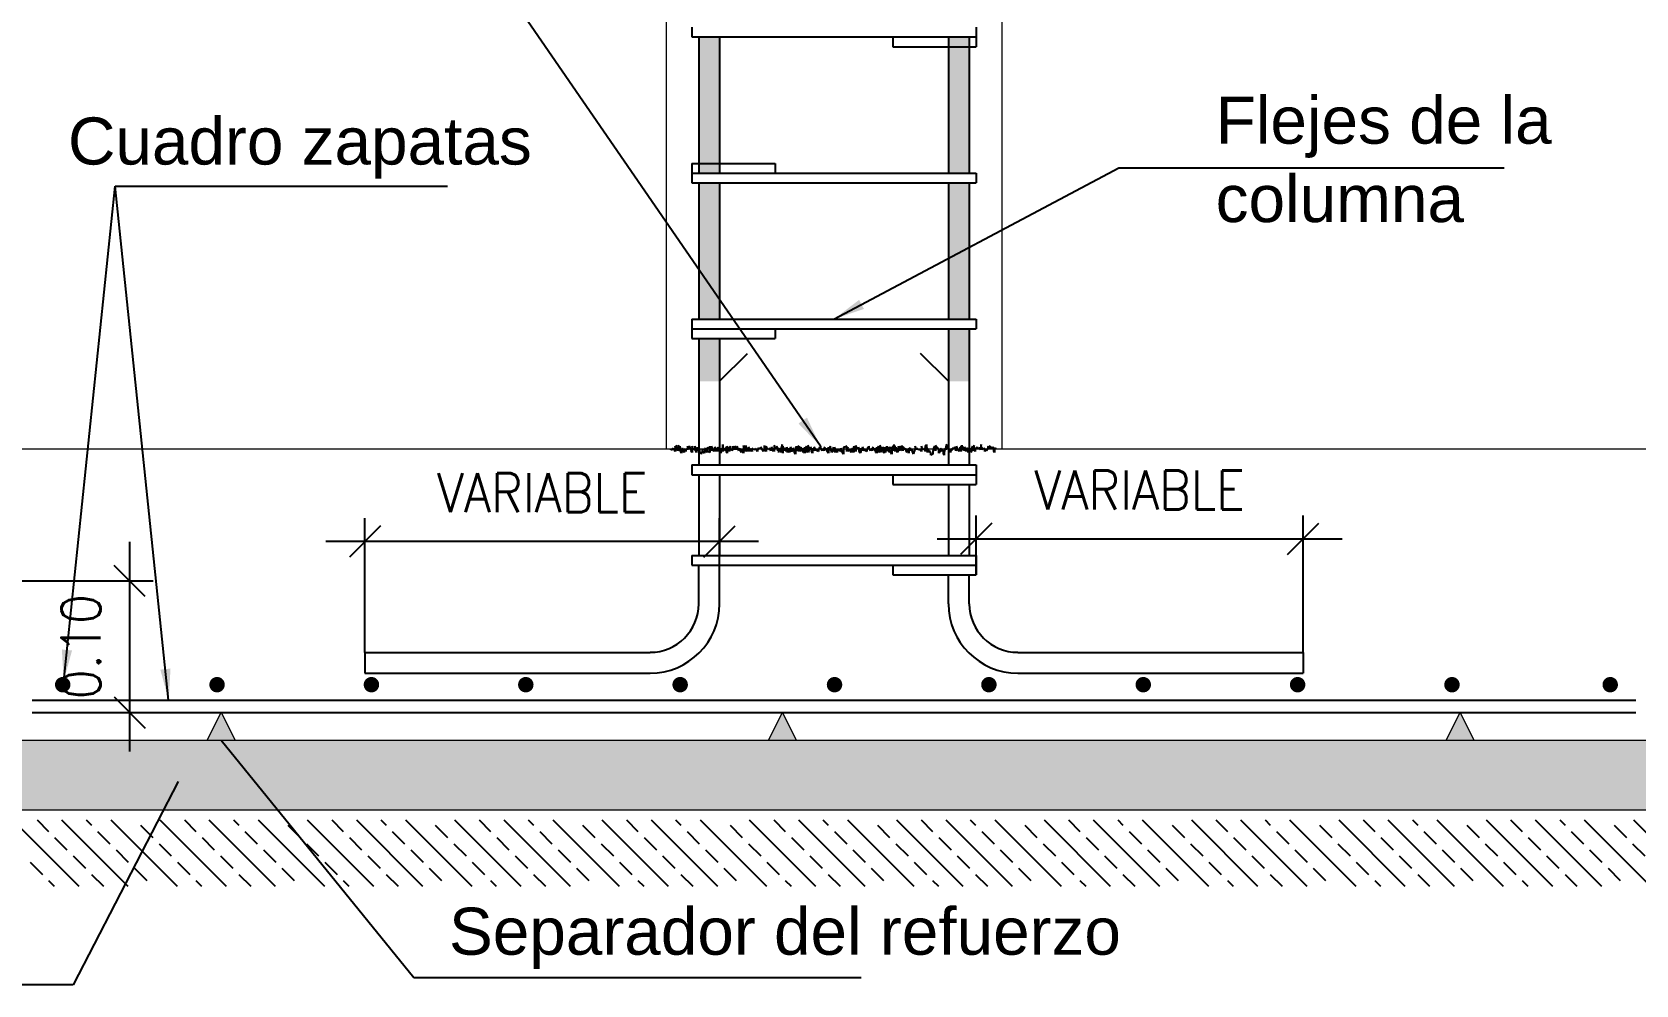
# Model space of a CAD drawing. Header units: feet. Extents: x -398 to 164, y -304 to 319.
# Drawn here: x -346.4 to -342.286, y -118.765 to -116.322 of the extents above; entities that cross this region are included whole.
import ezdxf

# ---------------------------------------------------------------- set-up
doc = ezdxf.new("R2010")
doc.units = ezdxf.units.FT
doc.header["$MEASUREMENT"] = 0
doc.layers.get('DEFPOINTS').update_dxf_attribs({"lineweight": 0})
for name, color, linetype in [('ACERO', 6, 'Continuous'), ('COTAS', 1, 'Continuous'), ('PROYECCION', 3, 'Continuous'), ('TEXTO', 7, 'Continuous'), ('ZAPATAS', 5, 'Continuous')]:
    doc.layers.add(name, color=color, linetype=linetype)
for name, color, linetype, lineweight in [('CONTORNO', 2, 'Continuous', 18), ('Layer1', 7, 'Continuous', 25), ('SEPARADOR', 2, 'Continuous', 5)]:
    doc.layers.add(name, color=color, linetype=linetype, lineweight=lineweight)
doc.styles.add('ARIAL', font='arial.ttf')
doc.styles.add('ROMANS', font='romans.shx', dxfattribs={"width": 0.9})
doc.dimstyles.new('CINCUENTA', dxfattribs={"dimtxt": 0.1, "dimasz": 0.08, "dimexe": 0.06, "dimexo": 0, "dimgap": 0.03, "dimtad": 0, "dimzin": 0, "dimdsep": 46, "dimtxsty": 'ROMANS', "dimblk1": 'OBLIQUE', "dimblk2": 'OBLIQUE', "dimsah": 1, "dimcen": 0, "dimdle": 0.1, "dimclrd": 1, "dimclre": 1, "dimclrt": 2, "dimadec": 0, "dimazin": 0, "dimtfac": 12.5, "dimtix": 1, "dimtmove": 0, "dimatfit": 3, "dimfxl": 1, "dimtvp": 1.25, "dimtolj": 1, "dimtzin": 0, "dimarcsym": 0})

# ---------------------------------------------------------------- blocks, each defined once
blk = doc.blocks.new('*X343')
at = {"color": 0}
for p, q in [((122.24, 154.413), (125.58, 157.754)), ((122.24, 151.939), (125.58, 155.279)), ((123.434, 154.37), (124.053, 154.989)), ((122.506, 153.442), (123.125, 154.061)), ((124.672, 153.133), (125.29, 153.752)), ((122.24, 149.464), (125.58, 152.804)), ((123.744, 152.205), (124.362, 152.823)), ((122.816, 151.277), (123.434, 151.895)), ((124.981, 150.967), (125.58, 151.567)), ((122.24, 150.701), (122.506, 150.967)), ((122.24, 146.989), (125.58, 150.329)), ((124.053, 150.039), (124.672, 150.658)), ((123.125, 149.111), (123.744, 149.73)), ((122.24, 148.226), (122.816, 148.802)), ((125.29, 148.802), (125.58, 149.092)), ((124.362, 147.874), (124.981, 148.492)), ((122.24, 144.514), (125.58, 147.854)), ((123.434, 146.946), (124.053, 147.564)), ((122.506, 146.018), (123.125, 146.636)), ((124.672, 145.708), (125.29, 146.327)), ((122.24, 142.039), (125.58, 145.379)), ((123.744, 144.78), (124.362, 145.399)), ((122.816, 143.852), (123.434, 144.471)), ((124.981, 143.543), (125.58, 144.142)), ((122.24, 143.277), (122.506, 143.543)), ((124.053, 142.615), (124.672, 143.233)), ((122.24, 139.564), (125.58, 142.904)), ((123.125, 141.687), (123.744, 142.305)), ((125.29, 141.377), (125.58, 141.667)), ((122.24, 140.802), (122.816, 141.377)), ((124.362, 140.449), (124.981, 141.068)), ((122.24, 137.089), (125.58, 140.43)), ((123.434, 139.521), (124.053, 140.14)), ((122.506, 138.593), (123.125, 139.212)), ((124.672, 138.284), (125.29, 138.902)), ((122.24, 134.614), (125.58, 137.955)), ((123.744, 137.355), (124.362, 137.974)), ((122.816, 136.427), (123.434, 137.046)), ((124.981, 136.118), (125.58, 136.717)), ((122.24, 135.852), (122.506, 136.118)), ((124.053, 135.19), (124.672, 135.809)), ((122.24, 132.14), (125.58, 135.48)), ((123.125, 134.262), (123.744, 134.881)), ((125.29, 133.953), (125.58, 134.242)), ((122.24, 133.377), (122.816, 133.953)), ((124.362, 133.024), (124.981, 133.643)), ((122.24, 129.665), (125.58, 133.005)), ((123.434, 132.096), (124.053, 132.715)), ((122.506, 131.168), (123.125, 131.787)), ((124.672, 130.859), (125.29, 131.478)), ((122.24, 127.19), (125.58, 130.53)), ((123.744, 129.931), (124.362, 130.55)), ((122.816, 129.003), (123.434, 129.622)), ((122.24, 128.427), (122.506, 128.693)), ((124.981, 128.693), (125.58, 129.293)), ((122.24, 124.715), (125.58, 128.055)), ((124.053, 127.765), (124.672, 128.384)), ((123.125, 126.837), (123.744, 127.456)), ((122.24, 125.952), (122.816, 126.528)), ((124.362, 125.6), (124.981, 126.219)), ((125.29, 126.528), (125.58, 126.818)), ((122.24, 122.24), (125.58, 125.58)), ((123.434, 124.672), (124.053, 125.29)), ((122.506, 123.744), (123.125, 124.362)), ((124.672, 123.434), (125.29, 124.053)), ((122.24, 119.765), (125.58, 123.105)), ((123.744, 122.506), (124.362, 123.125)), ((122.816, 121.578), (123.434, 122.197)), ((122.24, 121.003), (122.506, 121.269)), ((124.981, 121.269), (125.58, 121.868)), ((122.24, 117.29), (125.58, 120.631)), ((124.053, 120.341), (124.672, 120.959)), ((123.125, 119.413), (123.744, 120.031)), ((122.24, 118.528), (122.816, 119.103)), ((124.362, 118.175), (124.981, 118.794)), ((125.29, 119.103), (125.58, 119.393)), ((122.24, 114.815), (125.58, 118.156)), ((123.434, 117.247), (124.053, 117.866)), ((122.506, 116.319), (123.125, 116.938)), ((124.672, 116.01), (125.29, 116.628)), ((122.24, 112.341), (125.58, 115.681)), ((123.744, 115.082), (124.362, 115.7)), ((122.816, 114.154), (123.434, 114.772)), ((124.981, 113.844), (125.58, 114.443)), ((122.24, 113.578), (122.506, 113.844)), ((122.24, 109.866), (125.58, 113.206)), ((124.053, 112.916), (124.672, 113.535)), ((123.125, 111.988), (123.744, 112.607)), ((122.24, 111.103), (122.816, 111.679)), ((125.29, 111.679), (125.58, 111.969)), ((122.24, 107.391), (125.58, 110.731)), ((124.362, 110.751), (124.981, 111.369)), ((123.434, 109.823), (124.053, 110.441)), ((122.506, 108.894), (123.125, 109.513)), ((124.672, 108.585), (125.29, 109.204)), ((122.24, 104.916), (125.58, 108.256)), ((123.744, 107.657), (124.362, 108.276)), ((122.816, 106.729), (123.434, 107.348)), ((124.981, 106.42), (125.58, 107.019)), ((122.24, 106.153), (122.506, 106.42)), ((124.053, 105.491), (124.672, 106.11)), ((122.24, 102.441), (125.58, 105.781)), ((123.125, 104.563), (123.744, 105.182)), ((122.24, 103.679), (122.816, 104.254)), ((125.29, 104.254), (125.58, 104.544)), ((124.362, 103.326), (124.981, 103.945)), ((122.24, 99.966), (125.58, 103.306)), ((123.434, 102.398), (124.053, 103.017)), ((122.506, 101.47), (123.125, 102.089)), ((124.672, 101.16), (125.29, 101.779)), ((122.24, 97.491), (125.58, 100.832)), ((123.744, 100.232), (124.362, 100.851)), ((122.816, 99.304), (123.434, 99.923)), ((124.981, 98.995), (125.58, 99.594)), ((122.24, 98.729), (122.506, 98.995)), ((124.053, 98.067), (124.672, 98.686)), ((122.24, 95.016), (125.58, 98.357)), ((123.125, 97.139), (123.744, 97.758)), ((125.29, 96.829), (125.58, 97.119)), ((122.24, 96.254), (122.816, 96.829)), ((124.362, 95.901), (124.981, 96.52)), ((122.24, 92.542), (125.58, 95.882)), ((123.434, 94.973), (124.053, 95.592)), ((122.506, 94.045), (123.125, 94.664)), ((124.672, 93.736), (125.29, 94.355)), ((122.24, 90.067), (125.58, 93.407)), ((123.744, 92.808), (124.362, 93.426)), ((122.816, 91.88), (123.434, 92.498)), ((124.981, 91.57), (125.58, 92.17)), ((122.24, 91.304), (122.506, 91.57)), ((122.24, 87.592), (125.58, 90.932)), ((124.053, 90.642), (124.672, 91.261)), ((123.125, 89.714), (123.744, 90.333)), ((122.24, 88.829), (122.816, 89.405)), ((124.362, 88.477), (124.981, 89.095)), ((125.29, 89.405), (125.58, 89.695)), ((122.24, 85.117), (125.58, 88.457)), ((123.434, 87.549), (124.053, 88.167)), ((122.506, 86.621), (123.125, 87.239)), ((124.672, 86.311), (125.29, 86.93)), ((122.24, 82.642), (125.58, 85.982)), ((123.744, 85.383), (124.362, 86.002)), ((122.816, 84.455), (123.434, 85.074)), ((122.24, 83.88), (122.506, 84.146)), ((124.981, 84.146), (125.58, 84.745)), ((122.24, 80.167), (125.58, 83.507)), ((124.053, 83.218), (124.672, 83.836)), ((123.125, 82.29), (123.744, 82.908)), ((122.24, 81.405), (122.816, 81.98)), ((124.362, 81.052), (124.981, 81.671)), ((125.29, 81.98), (125.58, 82.27)), ((122.24, 77.692), (125.58, 81.033)), ((123.434, 80.124), (124.053, 80.743)), ((122.506, 79.196), (123.125, 79.815)), ((124.672, 78.887), (125.29, 79.505)), ((122.24, 75.217), (125.58, 78.558)), ((123.744, 77.959), (124.362, 78.577)), ((122.816, 77.03), (123.434, 77.649)), ((124.981, 76.721), (125.58, 77.32)), ((122.24, 76.455), (122.506, 76.721)), ((122.24, 72.743), (125.58, 76.083)), ((124.053, 75.793), (124.672, 76.412)), ((123.125, 74.865), (123.744, 75.484)), ((122.24, 73.98), (122.816, 74.556)), ((125.29, 74.556), (125.58, 74.845)), ((124.362, 73.627), (124.981, 74.246))]:
    blk.add_line(p, q, dxfattribs=at)
blk = doc.blocks.new('_Oblique')
at = {"color": 0, "linetype": 'ByBlock', "lineweight": -2}
blk.add_line((-0.5, -0.5), (0.5, 0.5), dxfattribs=at)
blk = doc.blocks.new('*D346')
at = {"layer": 'DEFPOINTS', "color": 0, "transparency": 16777216}
for p in [(-345.5465, -117.6284), (-344.6367, -117.7878), (-345.5465, -117.9126)]:
    blk.add_point(p, dxfattribs=at)
at = {"layer": 'Layer1', "color": 1, "lineweight": -2, "transparency": 16777216}
for p, q in [((-345.5465, -117.9126), (-345.5465, -117.5684)), ((-344.6367, -117.7878), (-344.6367, -117.5684)), ((-344.5367, -117.6284), (-345.6465, -117.6284))]:
    blk.add_line(p, q, dxfattribs=at)
at = {"layer": 'Layer1', "color": 1, "lineweight": -2, "transparency": 16777216, "xscale": 0.08, "yscale": 0.08, "zscale": 0.08, "rotation": 180}
blk.add_blockref('_Oblique', (-345.5465, -117.6284), dxfattribs=at)
at = {"layer": 'Layer1', "color": 1, "lineweight": -2, "transparency": 16777216, "xscale": 0.08, "yscale": 0.08, "zscale": 0.08}
blk.add_blockref('_Oblique', (-344.6367, -117.6284), dxfattribs=at)
at = {"layer": 'Layer1', "color": 2, "transparency": 16777216, "insert": (-345.0916, -117.5034), "char_height": 0.1, "attachment_point": 5, "style": 'ROMANS'}
blk.add_mtext('\\A1;VARIABLE', dxfattribs=at)
blk = doc.blocks.new('*D347')
at = {"layer": 'DEFPOINTS', "color": 0, "transparency": 16777216}
for p in [(-343.1398, -117.6214), (-343.9783, -117.7138), (-343.1398, -117.9126)]:
    blk.add_point(p, dxfattribs=at)
at = {"layer": 'Layer1', "color": 1, "lineweight": -2, "transparency": 16777216}
for p, q in [((-343.9783, -117.7138), (-343.9783, -117.5614)), ((-343.1398, -117.9126), (-343.1398, -117.5614)), ((-344.0783, -117.6214), (-343.0398, -117.6214))]:
    blk.add_line(p, q, dxfattribs=at)
at = {"layer": 'Layer1', "color": 1, "lineweight": -2, "transparency": 16777216, "xscale": 0.08, "yscale": 0.08, "zscale": 0.08, "rotation": 180}
blk.add_blockref('_Oblique', (-343.9783, -117.6214), dxfattribs=at)
at = {"layer": 'Layer1', "color": 1, "lineweight": -2, "transparency": 16777216, "xscale": 0.08, "yscale": 0.08, "zscale": 0.08}
blk.add_blockref('_Oblique', (-343.1398, -117.6214), dxfattribs=at)
at = {"layer": 'Layer1', "color": 2, "transparency": 16777216, "insert": (-343.5591, -117.4964), "char_height": 0.1, "attachment_point": 5, "style": 'ROMANS'}
blk.add_mtext('\\A1;VARIABLE', dxfattribs=at)
blk = doc.blocks.new('*D348')
at = {"layer": 'DEFPOINTS', "color": 0, "transparency": 16777216}
for p in [(-346.4679, -117.7294), (-346.1499, -117.7294), (-346.4004, -118.0668)]:
    blk.add_point(p, dxfattribs=at)
at = {"layer": 'Layer1', "color": 1, "lineweight": -2, "transparency": 16777216}
for p, q in [((-346.1499, -118.1668), (-346.1499, -117.6294)), ((-346.4679, -117.7294), (-346.0899, -117.7294)), ((-346.4004, -118.0668), (-346.0899, -118.0668))]:
    blk.add_line(p, q, dxfattribs=at)
at = {"layer": 'Layer1', "color": 1, "lineweight": -2, "transparency": 16777216, "xscale": 0.08, "yscale": 0.08, "zscale": 0.08}
for p, rotation in [((-346.1499, -117.7294), 90), ((-346.1499, -118.0668), 270)]:
    blk.add_blockref('_Oblique', p, dxfattribs=dict(at, rotation=rotation))
at = {"layer": 'Layer1', "color": 2, "transparency": 16777216, "insert": (-346.2749, -117.8981), "char_height": 0.1, "attachment_point": 5, "rotation": 90, "style": 'ROMANS'}
blk.add_mtext('\\A1;0.10', dxfattribs=at)

msp = doc.modelspace()

# ---------------------------------------------------------------- hatches: boundary and pattern name
at = {"layer": 'PROYECCION'}
h = msp.add_hatch(dxfattribs=at)
h.set_pattern_fill('AR-CONC', color=256, scale=0.012375, angle=45, style=0)
h.set_pattern_definition([(95, (-719.552284, 92.27197), (0.06825456, 0.057272376), [0.00928125, -0.10209375]), (40, (-719.55228, 92.27197), (-0.07796153, 0.053678809), [0.007425, -0.081675]), (145.4514, (-719.5466, 92.27674), (-0.009706884, 0.110951191), [0.007887849, -0.086766336]), (91.1842, (-719.56978, 92.28947), (0.10787201, 0.078904703), [0.013921875, -0.153140625]), (141.6356, (-719.5608, 92.29605), (-0.003452503, 0.16702682), [0.011831773, -0.130149484]), (36.1842, (-719.56978, 92.28947), (-0.003452634, 0.16702682), [0.0111375, -0.1225125]), (66, (-719.55666, 92.29385), (0.087462982, 0.017001081), [0.00928125, -0.10209375]), (11, (-719.55666, 92.29385), (-0.042162688, 0.084745044), [0.007425, -0.081675]), (116.4514, (-719.54937, 92.29526), (0.045300373, 0.10174609), [0.007887849, -0.086766336]), (82.5, (-719.552284, 92.27197), (-0.0280656567, 0.03019374), [0, -0.080685, 0, -0.0829125, 0, -0.081984375]), (52.5, (-719.552284, 92.27197), (-0.0114930266, 0.0575325444), [0, -0.0472725, 0, -0.07882875, 0, -0.031246875]), (12.5, (-719.571797, 92.252457), (0.0486854982, 0.0447381943), [0, -0.0309375, 0, -0.096525, 0, -0.12808125]), (2.5, (-719.58055, 92.243707), (0.0422717604, 0.059791026), [0, -0.04021875, 0, -0.0641025, 0, -0.09095625])])
h.paths.add_polyline_path([(-342.1157, -118.3163), (-342.1157, -118.1381), (-346.5707, -118.1381), (-346.5707, -118.3163)])

# ---------------------------------------------------------------- linework, layer by layer
at = {"layer": 'ACERO'}
for p, q in [((-344.708, -116.3094), (-344.708, -116.3343)), ((-343.9783, -116.3094), (-343.9783, -116.3593)), ((-344.708, -116.3343), (-343.9783, -116.3343)), ((-344.6902, -116.3343), (-344.6902, -116.6836)), ((-344.6367, -116.3343), (-344.6367, -116.6836)), ((-344.1922, -116.3343), (-344.1922, -116.3593)), ((-344.0496, -116.3343), (-344.0496, -116.6836)), ((-343.9962, -116.3343), (-343.9962, -116.6836)), ((-344.1922, -116.3593), (-343.9783, -116.3593)), ((-344.708, -116.6586), (-344.708, -116.7085)), ((-344.708, -116.6586), (-344.4941, -116.6586)), ((-344.708, -116.6836), (-343.9783, -116.6836)), ((-344.4941, -116.6586), (-344.4941, -116.6836)), ((-343.9783, -116.6836), (-343.9783, -116.7085)), ((-344.708, -116.7085), (-343.9783, -116.7085)), ((-344.6902, -116.7085), (-344.6902, -117.0578)), ((-344.6367, -116.7085), (-344.6367, -117.0578)), ((-344.0496, -116.7085), (-344.0496, -117.0578)), ((-343.9962, -116.7085), (-343.9962, -117.0578)), ((-344.708, -117.0578), (-343.9783, -117.0578)), ((-344.708, -117.0578), (-344.708, -117.1077)), ((-344.708, -117.0828), (-343.9783, -117.0828)), ((-344.4941, -117.0828), (-344.4941, -117.1077)), ((-344.0496, -117.0828), (-344.0496, -117.432)), ((-343.9962, -117.0828), (-343.9962, -117.432)), ((-343.9783, -117.0578), (-343.9783, -117.0828)), ((-344.708, -117.1077), (-344.4941, -117.1077)), ((-344.6902, -117.1077), (-344.6902, -117.432)), ((-344.6367, -117.1077), (-344.6367, -117.432)), ((-344.6367, -117.2174), (-344.5654, -117.1461)), ((-344.0496, -117.2174), (-344.1209, -117.1461)), ((-344.708, -117.432), (-344.708, -117.457)), ((-344.708, -117.432), (-343.9783, -117.432)), ((-344.708, -117.457), (-343.9783, -117.457)), ((-344.6902, -117.457), (-344.6902, -117.6639)), ((-344.6367, -117.457), (-344.6367, -117.6639)), ((-344.1922, -117.457), (-344.1922, -117.4819)), ((-343.9783, -117.432), (-343.9783, -117.4819)), ((-344.1922, -117.4819), (-343.9783, -117.4819)), ((-344.0496, -117.4819), (-344.0496, -117.6639)), ((-343.9962, -117.4819), (-343.9962, -117.6639)), ((-344.708, -117.6639), (-344.708, -117.6888)), ((-344.708, -117.6639), (-343.9783, -117.6639)), ((-343.9783, -117.6639), (-343.9783, -117.7138)), ((-344.708, -117.6888), (-343.9783, -117.6888)), ((-344.6902, -117.7878), (-344.6902, -117.6888)), ((-344.6367, -117.7878), (-344.6367, -117.6888)), ((-344.1922, -117.6888), (-344.1922, -117.7138)), ((-344.1922, -117.7138), (-343.9783, -117.7138)), ((-344.0496, -117.7878), (-344.0496, -117.7138)), ((-343.9962, -117.7878), (-343.9962, -117.7138)), ((-345.5465, -117.9126), (-344.8149, -117.9126)), ((-345.5465, -117.9126), (-345.5465, -117.966)), ((-343.8714, -117.9126), (-343.1398, -117.9126)), ((-343.1398, -117.9126), (-343.1398, -117.966)), ((-345.5465, -117.966), (-344.8149, -117.966)), ((-343.8714, -117.966), (-343.1398, -117.966)), ((-346.4004, -118.0351), (-342.2859, -118.0354)), ((-346.4004, -118.0668), (-342.2859, -118.0668))]:
    msp.add_line(p, q, dxfattribs=at)
for centre, radius, start, end in [((-344.8149, -117.7878), 0.1247, 270, 0), ((-344.8149, -117.7878), 0.1782, 270, 0), ((-343.8714, -117.7878), 0.1782, 180, 270), ((-343.8714, -117.7878), 0.1247, 180, 270)]:
    msp.add_arc(centre, radius, start, end, dxfattribs=at)
for points in [[(-344.6902, -116.6836), (-344.6902, -116.3343), (-344.6367, -116.3343)], [(-344.6367, -116.3343), (-344.6367, -116.6836), (-344.6902, -116.6836)], [(-344.6367, -116.6836), (-344.6367, -116.6836), (-344.6367, -116.6836), (-344.6367, -116.3343)], [(-344.6367, -116.3343), (-344.6367, -116.3343), (-344.6367, -116.3343), (-344.6367, -116.6836)], [(-344.0496, -116.6836), (-344.0496, -116.3343), (-343.9962, -116.3343)], [(-343.9962, -116.3343), (-343.9962, -116.6836), (-344.0496, -116.6836)], [(-343.9962, -116.6836), (-343.9962, -116.6836), (-343.9962, -116.6836), (-344.0496, -116.6836)], [(-344.6902, -117.0578), (-344.6902, -116.7085), (-344.6367, -116.7085)], [(-344.6367, -116.7085), (-344.6367, -117.0578), (-344.6902, -117.0578)], [(-344.6367, -116.7085), (-344.6367, -116.7085), (-344.6367, -116.7085), (-344.6367, -117.0578)], [(-344.0496, -116.7085), (-343.9962, -116.7085), (-343.9962, -117.0578)], [(-343.9962, -117.0578), (-344.0496, -117.0578), (-344.0496, -116.7085)], [(-343.9962, -117.0578), (-343.9962, -117.0578), (-343.9962, -117.0578), (-344.0496, -117.0578)], [(-344.0496, -117.0828), (-343.9962, -117.0828), (-343.9962, -117.2174)], [(-343.9962, -117.2174), (-344.0496, -117.2174), (-344.0496, -117.0828)], [(-344.6902, -117.1077), (-344.6902, -117.2174), (-344.6367, -117.2174)], [(-344.6367, -117.2174), (-344.6367, -117.1077), (-344.6902, -117.1077)]]:
    msp.add_solid(points, dxfattribs=at)
at = {"layer": 'CONTORNO'}
for p, q in [((-344.7738, -114.9511), (-344.7738, -117.3909)), ((-343.9125, -114.9511), (-343.9125, -117.3909)), ((-346.5707, -117.3909), (-342.1157, -117.3909)), ((-346.5707, -118.1381), (-342.1157, -118.1381)), ((-346.5707, -118.3163), (-342.1157, -118.3163))]:
    msp.add_line(p, q, dxfattribs=at)
at = {"layer": 'COTAS', "const_width": 0.0198}
for points in [[(-346.3317, -117.9955, 1), (-346.3119, -117.9955, 1)], [(-345.9357, -117.9955, 1), (-345.9159, -117.9955, 1)], [(-345.5397, -117.9955, 1), (-345.5199, -117.9955, 1)], [(-345.1437, -117.9955, 1), (-345.1239, -117.9955, 1)], [(-344.7477, -117.9955, 1), (-344.7279, -117.9955, 1)], [(-344.3517, -117.9955, 1), (-344.3319, -117.9955, 1)], [(-343.9557, -117.9955, 1), (-343.9359, -117.9955, 1)], [(-343.5597, -117.9955, 1), (-343.5399, -117.9955, 1)], [(-343.1637, -117.9955, 1), (-343.1439, -117.9955, 1)], [(-342.7677, -117.9955, 1), (-342.7479, -117.9955, 1)], [(-342.3618, -117.9955, 1), (-342.342, -117.9955, 1)]]:
    msp.add_lwpolyline(points, format="xyb", close=True, dxfattribs=at)
at = {"layer": 'SEPARADOR'}
for p, q in [((-345.9508, -118.1381), (-345.9152, -118.0668)), ((-345.9152, -118.0668), (-345.8795, -118.1381)), ((-344.5111, -118.1381), (-344.4755, -118.0668)), ((-344.4755, -118.0668), (-344.4398, -118.1381)), ((-342.7728, -118.1381), (-342.7372, -118.0668)), ((-342.7372, -118.0668), (-342.7015, -118.1381))]:
    msp.add_line(p, q, dxfattribs=at)
for points in [[(-345.9508, -118.1381), (-345.9152, -118.0668), (-345.8795, -118.1381)], [(-344.5111, -118.1381), (-344.4755, -118.0668), (-344.4398, -118.1381)], [(-342.7728, -118.1381), (-342.7372, -118.0668), (-342.7015, -118.1381)]]:
    msp.add_solid(points, dxfattribs=at)
at = {"layer": 'ZAPATAS'}
for p, q in [((-344.748, -117.3909), (-344.7502, -117.384)), ((-344.7502, -117.384), (-344.7502, -117.3978)), ((-344.7459, -117.3866), (-344.748, -117.3818)), ((-344.748, -117.3818), (-344.748, -117.3909)), ((-344.7411, -117.3818), (-344.7437, -117.3866)), ((-344.7411, -117.3909), (-344.7411, -117.3818)), ((-344.7389, -117.3887), (-344.7389, -117.384)), ((-344.7389, -117.384), (-344.7389, -117.3957)), ((-344.7164, -117.3887), (-344.7186, -117.384)), ((-344.7186, -117.384), (-344.7186, -117.3931)), ((-344.7143, -117.384), (-344.7164, -117.3887)), ((-344.7117, -117.3887), (-344.7143, -117.384)), ((-344.7052, -117.3887), (-344.7073, -117.384)), ((-344.7073, -117.384), (-344.7073, -117.4)), ((-344.6982, -117.3887), (-344.7004, -117.384)), ((-344.7004, -117.384), (-344.7004, -117.3931)), ((-344.6619, -117.3887), (-344.6619, -117.384)), ((-344.6619, -117.384), (-344.6619, -117.4)), ((-344.655, -117.3887), (-344.6576, -117.384)), ((-344.6576, -117.384), (-344.6576, -117.3957)), ((-344.6281, -117.384), (-344.6281, -117.3796)), ((-344.6281, -117.3796), (-344.6281, -117.3978)), ((-344.6255, -117.3909), (-344.6281, -117.384)), ((-344.6143, -117.3887), (-344.6169, -117.384)), ((-344.6169, -117.384), (-344.6169, -117.4021)), ((-344.6099, -117.384), (-344.6121, -117.3887)), ((-344.6078, -117.3887), (-344.6099, -117.384)), ((-344.6008, -117.3887), (-344.603, -117.384)), ((-344.603, -117.384), (-344.603, -117.3909)), ((-344.5939, -117.3887), (-344.5987, -117.384)), ((-344.5987, -117.384), (-344.5987, -117.3931)), ((-344.5918, -117.384), (-344.5939, -117.3887)), ((-344.5896, -117.3887), (-344.5918, -117.384)), ((-344.5736, -117.3866), (-344.5757, -117.3818)), ((-344.5757, -117.3818), (-344.5757, -117.4021)), ((-344.5693, -117.3866), (-344.5693, -117.3818)), ((-344.5693, -117.3818), (-344.5693, -117.3978)), ((-344.5216, -117.3866), (-344.5216, -117.3818)), ((-344.5216, -117.3818), (-344.5216, -117.3957)), ((-344.5147, -117.3887), (-344.5169, -117.384)), ((-344.5169, -117.384), (-344.5169, -117.3978)), ((-344.4944, -117.3866), (-344.4965, -117.3818)), ((-344.4965, -117.3818), (-344.4965, -117.3978)), ((-344.49, -117.384), (-344.4922, -117.3909)), ((-344.4874, -117.3887), (-344.49, -117.384)), ((-344.4762, -117.3796), (-344.4784, -117.3887)), ((-344.4762, -117.3887), (-344.4762, -117.3796)), ((-344.4719, -117.3887), (-344.474, -117.384)), ((-344.474, -117.384), (-344.474, -117.4021)), ((-344.4364, -117.3909), (-344.4386, -117.384)), ((-344.4386, -117.384), (-344.4386, -117.3909)), ((-344.4325, -117.384), (-344.4373, -117.3866)), ((-344.4325, -117.3978), (-344.4325, -117.384)), ((-344.4139, -117.384), (-344.4161, -117.3957)), ((-344.4121, -117.3887), (-344.4147, -117.384)), ((-344.4147, -117.384), (-344.4147, -117.3957)), ((-344.4091, -117.4), (-344.4139, -117.384)), ((-344.4078, -117.3866), (-344.41, -117.3818)), ((-344.41, -117.3818), (-344.41, -117.3978)), ((-344.3758, -117.3909), (-344.378, -117.384)), ((-344.378, -117.384), (-344.378, -117.3909)), ((-344.3533, -117.384), (-344.3554, -117.3957)), ((-344.3485, -117.4), (-344.3533, -117.384)), ((-344.31, -117.384), (-344.3148, -117.3866)), ((-344.31, -117.3978), (-344.31, -117.384)), ((-344.2897, -117.3887), (-344.2922, -117.384)), ((-344.2922, -117.384), (-344.2922, -117.3957)), ((-344.2853, -117.3866), (-344.2875, -117.3818)), ((-344.2875, -117.3818), (-344.2875, -117.3978)), ((-344.2518, -117.3909), (-344.2539, -117.384)), ((-344.2539, -117.384), (-344.2539, -117.3909)), ((-344.2293, -117.384), (-344.2314, -117.3957)), ((-344.2275, -117.3887), (-344.2301, -117.384)), ((-344.2301, -117.384), (-344.2301, -117.3957)), ((-344.2245, -117.4), (-344.2293, -117.384)), ((-344.2232, -117.3866), (-344.2253, -117.3818)), ((-344.2253, -117.3818), (-344.2253, -117.3978)), ((-344.1871, -117.3818), (-344.1918, -117.3818)), ((-344.1918, -117.3818), (-344.1918, -117.3957)), ((-344.186, -117.384), (-344.1907, -117.3866)), ((-344.1871, -117.3909), (-344.1871, -117.3818)), ((-344.186, -117.3978), (-344.186, -117.384)), ((-344.1758, -117.3887), (-344.178, -117.384)), ((-344.178, -117.384), (-344.178, -117.3931)), ((-344.1715, -117.3887), (-344.1715, -117.384)), ((-344.1715, -117.384), (-344.1715, -117.3909)), ((-344.1689, -117.3866), (-344.1689, -117.3818)), ((-344.1689, -117.3818), (-344.1689, -117.3931)), ((-344.133, -117.3887), (-344.1351, -117.384)), ((-344.1351, -117.384), (-344.1351, -117.3909)), ((-344.117, -117.3887), (-344.1191, -117.384)), ((-344.1191, -117.384), (-344.1191, -117.3978)), ((-344.1079, -117.3818), (-344.11, -117.3866)), ((-344.1079, -117.3866), (-344.1079, -117.3818)), ((-344.1057, -117.384), (-344.1057, -117.3796)), ((-344.1057, -117.3796), (-344.1057, -117.3909)), ((-344.1035, -117.3909), (-344.1057, -117.384)), ((-344.0854, -117.384), (-344.0875, -117.3887)), ((-344.0854, -117.3887), (-344.0854, -117.384)), ((-344.0806, -117.3866), (-344.0832, -117.3818)), ((-344.0832, -117.3818), (-344.0832, -117.3957)), ((-344.0538, -117.3796), (-344.0559, -117.384)), ((-344.0559, -117.384), (-344.0559, -117.3931)), ((-344.0538, -117.384), (-344.0538, -117.3796)), ((-344.0512, -117.3909), (-344.0538, -117.384)), ((-344.0265, -117.3887), (-344.0287, -117.384)), ((-344.0287, -117.384), (-344.0287, -117.3909)), ((-344.0126, -117.384), (-344.0174, -117.384)), ((-344.0174, -117.384), (-344.0174, -117.3978)), ((-344.0126, -117.3909), (-344.0126, -117.384)), ((-343.988, -117.384), (-343.9901, -117.3887)), ((-343.988, -117.3887), (-343.988, -117.384)), ((-343.9832, -117.3818), (-343.9858, -117.3866)), ((-343.9832, -117.3909), (-343.9832, -117.3818)), ((-343.9655, -117.3796), (-343.9676, -117.3887)), ((-343.9655, -117.384), (-343.9655, -117.3796)), ((-343.9629, -117.3887), (-343.9655, -117.384)), ((-343.9473, -117.384), (-343.9495, -117.3909)), ((-343.9447, -117.3887), (-343.9473, -117.384)), ((-343.9404, -117.3866), (-343.9447, -117.384)), ((-343.9447, -117.384), (-343.9447, -117.3887)), ((-344.7614, -117.3931), (-344.7614, -117.3909)), ((-344.7571, -117.3931), (-344.7614, -117.3931)), ((-344.7523, -117.3931), (-344.7571, -117.3887)), ((-344.7571, -117.3887), (-344.7571, -117.3931)), ((-344.7502, -117.3978), (-344.7549, -117.3887)), ((-344.7549, -117.3887), (-344.7523, -117.3957)), ((-344.7459, -117.3909), (-344.7459, -117.3866)), ((-344.7437, -117.3957), (-344.7459, -117.3909)), ((-344.7437, -117.3866), (-344.7437, -117.3957)), ((-344.7389, -117.3957), (-344.7411, -117.3909)), ((-344.7368, -117.3957), (-344.7389, -117.3887)), ((-344.7346, -117.4021), (-344.7368, -117.3957)), ((-344.732, -117.3887), (-344.7346, -117.3931)), ((-344.7346, -117.3931), (-344.7346, -117.4021)), ((-344.7298, -117.3931), (-344.732, -117.3887)), ((-344.7277, -117.4), (-344.7298, -117.3931)), ((-344.7229, -117.3978), (-344.7277, -117.3909)), ((-344.7277, -117.3909), (-344.7277, -117.4)), ((-344.7186, -117.3887), (-344.7229, -117.3931)), ((-344.7229, -117.3931), (-344.7229, -117.3978)), ((-344.7186, -117.3931), (-344.7186, -117.3887)), ((-344.7095, -117.3957), (-344.7117, -117.3887)), ((-344.7073, -117.4), (-344.7095, -117.3957)), ((-344.7004, -117.3931), (-344.7052, -117.3887)), ((-344.6982, -117.3931), (-344.6982, -117.3887)), ((-344.6961, -117.4), (-344.6982, -117.3931)), ((-344.6935, -117.3866), (-344.6961, -117.3957)), ((-344.6961, -117.3957), (-344.6961, -117.4)), ((-344.6935, -117.3909), (-344.6935, -117.3866)), ((-344.6913, -117.3957), (-344.6935, -117.3909)), ((-344.687, -117.3931), (-344.6913, -117.3909)), ((-344.6913, -117.3909), (-344.6913, -117.3957)), ((-344.687, -117.3978), (-344.687, -117.3931)), ((-344.6844, -117.4043), (-344.687, -117.3978)), ((-344.6822, -117.4), (-344.6844, -117.4043)), ((-344.6801, -117.3931), (-344.6822, -117.4)), ((-344.6801, -117.3978), (-344.6801, -117.3931)), ((-344.6757, -117.4021), (-344.6801, -117.3978)), ((-344.6731, -117.3887), (-344.6757, -117.3931)), ((-344.6757, -117.3931), (-344.6757, -117.3978)), ((-344.6757, -117.3978), (-344.6731, -117.3931)), ((-344.6731, -117.3931), (-344.6757, -117.3978)), ((-344.6757, -117.3978), (-344.6757, -117.4021)), ((-344.671, -117.3931), (-344.6731, -117.3887)), ((-344.6688, -117.4), (-344.671, -117.3931)), ((-344.6666, -117.3866), (-344.6688, -117.3909)), ((-344.6688, -117.3909), (-344.6688, -117.4)), ((-344.6666, -117.3957), (-344.6666, -117.3866)), ((-344.6619, -117.4), (-344.6666, -117.3957)), ((-344.6576, -117.3957), (-344.6619, -117.3887)), ((-344.6528, -117.3931), (-344.655, -117.3887)), ((-344.6506, -117.3978), (-344.6528, -117.3931)), ((-344.6485, -117.3866), (-344.6506, -117.3931)), ((-344.6506, -117.3931), (-344.6506, -117.3978)), ((-344.6463, -117.3909), (-344.6485, -117.3866)), ((-344.6437, -117.3978), (-344.6463, -117.3909)), ((-344.6415, -117.3866), (-344.6437, -117.3931)), ((-344.6437, -117.3931), (-344.6437, -117.3978)), ((-344.6394, -117.3909), (-344.6415, -117.3866)), ((-344.6372, -117.3978), (-344.6394, -117.3909)), ((-344.6346, -117.4021), (-344.6372, -117.3978)), ((-344.6324, -117.3978), (-344.6346, -117.4021)), ((-344.6303, -117.3931), (-344.6324, -117.3887)), ((-344.6324, -117.3887), (-344.6324, -117.3978)), ((-344.6281, -117.3978), (-344.6303, -117.3931)), ((-344.6212, -117.3957), (-344.6255, -117.3909)), ((-344.619, -117.3866), (-344.6212, -117.3909)), ((-344.6212, -117.3909), (-344.6212, -117.3957)), ((-344.619, -117.3978), (-344.619, -117.3866)), ((-344.6169, -117.4021), (-344.619, -117.3978)), ((-344.6143, -117.3931), (-344.6143, -117.3887)), ((-344.6121, -117.3978), (-344.6143, -117.3931)), ((-344.6121, -117.3887), (-344.6121, -117.3978)), ((-344.6052, -117.3957), (-344.6078, -117.3887)), ((-344.603, -117.3909), (-344.6052, -117.3957)), ((-344.5987, -117.3931), (-344.6008, -117.3887)), ((-344.5939, -117.3887), (-344.5939, -117.3931)), ((-344.5939, -117.3931), (-344.5939, -117.3887)), ((-344.5874, -117.3957), (-344.5896, -117.3887)), ((-344.5848, -117.3887), (-344.5874, -117.3957)), ((-344.5848, -117.3931), (-344.5848, -117.3887)), ((-344.5805, -117.4), (-344.5848, -117.3931)), ((-344.5783, -117.3957), (-344.5805, -117.3909)), ((-344.5805, -117.3909), (-344.5805, -117.4)), ((-344.5757, -117.4021), (-344.5783, -117.3957)), ((-344.5714, -117.3909), (-344.5736, -117.3866)), ((-344.5693, -117.3978), (-344.5714, -117.3909)), ((-344.5667, -117.3909), (-344.5693, -117.3866)), ((-344.5645, -117.3978), (-344.5667, -117.3909)), ((-344.5623, -117.3866), (-344.5645, -117.3909)), ((-344.5645, -117.3909), (-344.5645, -117.3978)), ((-344.5602, -117.3909), (-344.5623, -117.3866)), ((-344.558, -117.3978), (-344.5602, -117.3909)), ((-344.5532, -117.3978), (-344.558, -117.3909)), ((-344.558, -117.3909), (-344.558, -117.3978)), ((-344.5489, -117.3931), (-344.5532, -117.3887)), ((-344.5532, -117.3887), (-344.5532, -117.3978)), ((-344.5441, -117.3909), (-344.5489, -117.3931)), ((-344.5398, -117.3978), (-344.5441, -117.3909)), ((-344.5372, -117.3887), (-344.5398, -117.3931)), ((-344.5398, -117.3931), (-344.5398, -117.3978)), ((-344.5329, -117.3909), (-344.5372, -117.3887)), ((-344.5307, -117.3866), (-344.5329, -117.3909)), ((-344.5281, -117.3909), (-344.5307, -117.3866)), ((-344.5238, -117.3978), (-344.5281, -117.3909)), ((-344.5216, -117.3957), (-344.5238, -117.3909)), ((-344.5238, -117.3909), (-344.5238, -117.3978)), ((-344.5195, -117.3909), (-344.5216, -117.3866)), ((-344.5169, -117.3978), (-344.5195, -117.3909)), ((-344.5104, -117.3931), (-344.5147, -117.3887)), ((-344.5078, -117.3887), (-344.5104, -117.3931)), ((-344.5056, -117.3957), (-344.5078, -117.3887)), ((-344.5035, -117.3866), (-344.5056, -117.3909)), ((-344.5056, -117.3909), (-344.5056, -117.3957)), ((-344.5013, -117.3909), (-344.5035, -117.3866)), ((-344.4987, -117.3978), (-344.5013, -117.3909)), ((-344.4965, -117.3931), (-344.4987, -117.3887)), ((-344.4987, -117.3887), (-344.4987, -117.3978)), ((-344.4965, -117.3978), (-344.4965, -117.3931)), ((-344.4922, -117.3909), (-344.4944, -117.3866)), ((-344.4874, -117.3957), (-344.4874, -117.3887)), ((-344.4853, -117.3909), (-344.4874, -117.3957)), ((-344.4831, -117.3978), (-344.4874, -117.3978)), ((-344.4874, -117.3978), (-344.4831, -117.3978)), ((-344.4809, -117.3931), (-344.4853, -117.3909)), ((-344.4809, -117.3887), (-344.4831, -117.3931)), ((-344.4831, -117.3931), (-344.4831, -117.3978)), ((-344.4831, -117.3978), (-344.4809, -117.3931)), ((-344.4784, -117.3931), (-344.4809, -117.3887)), ((-344.4784, -117.3887), (-344.4784, -117.4)), ((-344.4784, -117.4), (-344.4784, -117.3931)), ((-344.474, -117.3978), (-344.4762, -117.3887)), ((-344.474, -117.4021), (-344.474, -117.3978)), ((-344.4693, -117.3957), (-344.4719, -117.3887)), ((-344.4671, -117.3931), (-344.4693, -117.3887)), ((-344.4693, -117.3887), (-344.4693, -117.3957)), ((-344.4649, -117.3978), (-344.4671, -117.3931)), ((-344.4628, -117.3931), (-344.4649, -117.3978)), ((-344.4624, -117.3909), (-344.4645, -117.3866)), ((-344.4645, -117.3866), (-344.4645, -117.3978)), ((-344.4645, -117.3978), (-344.4048, -117.3909)), ((-344.4598, -117.3957), (-344.4624, -117.3909)), ((-344.4624, -117.3909), (-344.4624, -117.4)), ((-344.4624, -117.4), (-344.4624, -117.3909)), ((-344.4576, -117.4), (-344.4598, -117.3957)), ((-344.4568, -117.3957), (-344.4594, -117.3887)), ((-344.4594, -117.3887), (-344.4594, -117.4)), ((-344.4533, -117.3931), (-344.4576, -117.3957)), ((-344.4576, -117.3957), (-344.4576, -117.4)), ((-344.4546, -117.3866), (-344.4568, -117.3909)), ((-344.4568, -117.3909), (-344.4568, -117.3957)), ((-344.4524, -117.3909), (-344.4546, -117.3866)), ((-344.4485, -117.3978), (-344.4533, -117.3931)), ((-344.4503, -117.3957), (-344.4524, -117.3909)), ((-344.4477, -117.3909), (-344.4503, -117.3957)), ((-344.4463, -117.3931), (-344.4485, -117.3887)), ((-344.4485, -117.3887), (-344.4485, -117.3978)), ((-344.4477, -117.3957), (-344.4477, -117.3909)), ((-344.4433, -117.3978), (-344.4477, -117.3957)), ((-344.4442, -117.4), (-344.4463, -117.3931)), ((-344.4442, -117.4), (-344.4442, -117.3957)), ((-344.4442, -117.3957), (-344.4442, -117.4)), ((-344.4416, -117.4043), (-344.4442, -117.4)), ((-344.4412, -117.3866), (-344.4433, -117.3931)), ((-344.4433, -117.3931), (-344.4433, -117.3978)), ((-344.4373, -117.3866), (-344.4416, -117.3866)), ((-344.4416, -117.3866), (-344.4416, -117.4043)), ((-344.4386, -117.3909), (-344.4412, -117.3866)), ((-344.4342, -117.3957), (-344.4364, -117.3909)), ((-344.4299, -117.3957), (-344.4342, -117.3909)), ((-344.4342, -117.3909), (-344.4342, -117.3957)), ((-344.4303, -117.3866), (-344.4325, -117.3931)), ((-344.4325, -117.3931), (-344.4325, -117.3978)), ((-344.4303, -117.3909), (-344.4303, -117.3866)), ((-344.426, -117.3978), (-344.4303, -117.3909)), ((-344.4273, -117.3866), (-344.4299, -117.3909)), ((-344.4299, -117.3909), (-344.4299, -117.3957)), ((-344.4273, -117.3909), (-344.4273, -117.3866)), ((-344.423, -117.3931), (-344.4273, -117.3909)), ((-344.4238, -117.3931), (-344.426, -117.3978)), ((-344.4212, -117.4), (-344.4238, -117.3931)), ((-344.423, -117.3931), (-344.423, -117.3887)), ((-344.423, -117.3887), (-344.423, -117.3931)), ((-344.4208, -117.3978), (-344.423, -117.3931)), ((-344.4191, -117.3887), (-344.4212, -117.3957)), ((-344.4212, -117.3957), (-344.4212, -117.4)), ((-344.4182, -117.4021), (-344.4208, -117.3978)), ((-344.4169, -117.3931), (-344.4191, -117.3887)), ((-344.4161, -117.3957), (-344.4182, -117.3866)), ((-344.4182, -117.3866), (-344.4182, -117.3957)), ((-344.4182, -117.3931), (-344.4182, -117.4021)), ((-344.4169, -117.4), (-344.4169, -117.3931)), ((-344.4147, -117.3957), (-344.4169, -117.4)), ((-344.4121, -117.3931), (-344.4121, -117.3887)), ((-344.41, -117.3978), (-344.4121, -117.3931)), ((-344.4048, -117.3866), (-344.4091, -117.4)), ((-344.4031, -117.3909), (-344.4078, -117.3866)), ((-344.4048, -117.3909), (-344.4048, -117.3866)), ((-344.4009, -117.3909), (-344.4031, -117.3866)), ((-344.4031, -117.3866), (-344.4031, -117.3909)), ((-344.4009, -117.3957), (-344.4009, -117.3909)), ((-344.3987, -117.4021), (-344.4009, -117.3957)), ((-344.3961, -117.3957), (-344.3987, -117.3887)), ((-344.3987, -117.3887), (-344.3987, -117.4)), ((-344.3987, -117.3931), (-344.3987, -117.4021)), ((-344.394, -117.3866), (-344.3961, -117.3909)), ((-344.3961, -117.3909), (-344.3961, -117.3957)), ((-344.3918, -117.3909), (-344.394, -117.3866)), ((-344.3896, -117.3957), (-344.3918, -117.3909)), ((-344.387, -117.3909), (-344.3896, -117.3957)), ((-344.387, -117.3957), (-344.387, -117.3909)), ((-344.3827, -117.3978), (-344.387, -117.3957)), ((-344.3806, -117.3866), (-344.3827, -117.3931)), ((-344.3827, -117.3931), (-344.3827, -117.3978)), ((-344.378, -117.3909), (-344.3806, -117.3866)), ((-344.3736, -117.3957), (-344.3758, -117.3909)), ((-344.3693, -117.3957), (-344.3736, -117.3909)), ((-344.3736, -117.3909), (-344.3736, -117.3957)), ((-344.3667, -117.3866), (-344.3693, -117.3909)), ((-344.3693, -117.3909), (-344.3693, -117.3957)), ((-344.3667, -117.3909), (-344.3667, -117.3866)), ((-344.3624, -117.3931), (-344.3667, -117.3909)), ((-344.3624, -117.3931), (-344.3624, -117.3887)), ((-344.3624, -117.3887), (-344.3624, -117.3931)), ((-344.3602, -117.3978), (-344.3624, -117.3931)), ((-344.3576, -117.4021), (-344.3602, -117.3978)), ((-344.3554, -117.3957), (-344.3576, -117.3866)), ((-344.3576, -117.3866), (-344.3576, -117.3957)), ((-344.3576, -117.3931), (-344.3576, -117.4021)), ((-344.3442, -117.3866), (-344.3485, -117.4)), ((-344.3442, -117.3909), (-344.3442, -117.3866)), ((-344.342, -117.3978), (-344.3442, -117.3909)), ((-344.3399, -117.3909), (-344.342, -117.3866)), ((-344.342, -117.3866), (-344.342, -117.3978)), ((-344.3373, -117.3957), (-344.3399, -117.3909)), ((-344.3399, -117.3909), (-344.3399, -117.4)), ((-344.3399, -117.4), (-344.3399, -117.3909)), ((-344.3351, -117.4), (-344.3373, -117.3957)), ((-344.3308, -117.3931), (-344.3351, -117.3957)), ((-344.3351, -117.3957), (-344.3351, -117.4)), ((-344.326, -117.3978), (-344.3308, -117.3931)), ((-344.3238, -117.3931), (-344.326, -117.3887)), ((-344.326, -117.3887), (-344.326, -117.3978)), ((-344.3217, -117.4), (-344.3238, -117.3931)), ((-344.3217, -117.4), (-344.3217, -117.3957)), ((-344.3217, -117.3957), (-344.3217, -117.4)), ((-344.3191, -117.4043), (-344.3217, -117.4)), ((-344.3148, -117.3866), (-344.3191, -117.3866)), ((-344.3191, -117.3866), (-344.3191, -117.4043)), ((-344.3078, -117.3866), (-344.31, -117.3931)), ((-344.31, -117.3931), (-344.31, -117.3978)), ((-344.3078, -117.3909), (-344.3078, -117.3866)), ((-344.3035, -117.3978), (-344.3078, -117.3909)), ((-344.3013, -117.3931), (-344.3035, -117.3978)), ((-344.2987, -117.4), (-344.3013, -117.3931)), ((-344.2966, -117.3887), (-344.2987, -117.3957)), ((-344.2987, -117.3957), (-344.2987, -117.4)), ((-344.2944, -117.3931), (-344.2966, -117.3887)), ((-344.2944, -117.4), (-344.2944, -117.3931)), ((-344.2922, -117.3957), (-344.2944, -117.4)), ((-344.2897, -117.3931), (-344.2897, -117.3887)), ((-344.2875, -117.3978), (-344.2897, -117.3931)), ((-344.2806, -117.3909), (-344.2853, -117.3866)), ((-344.2784, -117.3909), (-344.2806, -117.3866)), ((-344.2806, -117.3866), (-344.2806, -117.3909)), ((-344.2784, -117.3957), (-344.2784, -117.3909)), ((-344.2762, -117.4021), (-344.2784, -117.3957)), ((-344.2762, -117.3931), (-344.2762, -117.4021)), ((-344.2721, -117.3957), (-344.2747, -117.3887)), ((-344.2747, -117.3887), (-344.2747, -117.4)), ((-344.27, -117.3866), (-344.2721, -117.3909)), ((-344.2721, -117.3909), (-344.2721, -117.3957)), ((-344.2678, -117.3909), (-344.27, -117.3866)), ((-344.2656, -117.3957), (-344.2678, -117.3909)), ((-344.263, -117.3909), (-344.2656, -117.3957)), ((-344.263, -117.3957), (-344.263, -117.3909)), ((-344.2587, -117.3978), (-344.263, -117.3957)), ((-344.2565, -117.3866), (-344.2587, -117.3931)), ((-344.2587, -117.3931), (-344.2587, -117.3978)), ((-344.2539, -117.3909), (-344.2565, -117.3866)), ((-344.2496, -117.3957), (-344.2518, -117.3909)), ((-344.2453, -117.3957), (-344.2496, -117.3909)), ((-344.2496, -117.3909), (-344.2496, -117.3957)), ((-344.2427, -117.3866), (-344.2453, -117.3909)), ((-344.2453, -117.3909), (-344.2453, -117.3957)), ((-344.2427, -117.3909), (-344.2427, -117.3866)), ((-344.2384, -117.3931), (-344.2427, -117.3909)), ((-344.2384, -117.3931), (-344.2384, -117.3887)), ((-344.2384, -117.3887), (-344.2384, -117.3931)), ((-344.2362, -117.3978), (-344.2384, -117.3931)), ((-344.2344, -117.3887), (-344.2366, -117.3957)), ((-344.2366, -117.3957), (-344.2366, -117.4)), ((-344.2336, -117.4021), (-344.2362, -117.3978)), ((-344.2323, -117.3931), (-344.2344, -117.3887)), ((-344.2314, -117.3957), (-344.2336, -117.3866)), ((-344.2336, -117.3866), (-344.2336, -117.3957)), ((-344.2336, -117.3931), (-344.2336, -117.4021)), ((-344.2323, -117.4), (-344.2323, -117.3931)), ((-344.2301, -117.3957), (-344.2323, -117.4)), ((-344.2275, -117.3931), (-344.2275, -117.3887)), ((-344.2253, -117.3978), (-344.2275, -117.3931)), ((-344.2202, -117.3866), (-344.2245, -117.4)), ((-344.2184, -117.3909), (-344.2232, -117.3866)), ((-344.2202, -117.3909), (-344.2202, -117.3866)), ((-344.218, -117.3978), (-344.2202, -117.3909)), ((-344.2163, -117.3909), (-344.2184, -117.3866)), ((-344.2184, -117.3866), (-344.2184, -117.3909)), ((-344.2158, -117.3909), (-344.218, -117.3866)), ((-344.218, -117.3866), (-344.218, -117.3978)), ((-344.2163, -117.3957), (-344.2163, -117.3909)), ((-344.2141, -117.4021), (-344.2163, -117.3957)), ((-344.2133, -117.3957), (-344.2158, -117.3909)), ((-344.2158, -117.3909), (-344.2158, -117.4)), ((-344.2158, -117.4), (-344.2158, -117.3909)), ((-344.2141, -117.3931), (-344.2141, -117.4021)), ((-344.2111, -117.4), (-344.2133, -117.3957)), ((-344.2122, -117.3909), (-344.2122, -117.3866)), ((-344.21, -117.3957), (-344.2122, -117.3909)), ((-344.2068, -117.3931), (-344.2111, -117.3957)), ((-344.2111, -117.3957), (-344.2111, -117.4)), ((-344.2053, -117.3866), (-344.21, -117.3866)), ((-344.21, -117.3866), (-344.21, -117.3957)), ((-344.202, -117.3978), (-344.2068, -117.3931)), ((-344.2031, -117.3909), (-344.2053, -117.3866)), ((-344.2009, -117.3909), (-344.2031, -117.3866)), ((-344.2031, -117.3866), (-344.2031, -117.3909)), ((-344.1998, -117.3931), (-344.202, -117.3887)), ((-344.202, -117.3887), (-344.202, -117.3978)), ((-344.1983, -117.3909), (-344.2009, -117.3866)), ((-344.2009, -117.3866), (-344.2009, -117.4)), ((-344.2009, -117.4), (-344.2009, -117.3909)), ((-344.1977, -117.4), (-344.1998, -117.3931)), ((-344.1962, -117.3866), (-344.1983, -117.3909)), ((-344.1977, -117.4), (-344.1977, -117.3957)), ((-344.1977, -117.3957), (-344.1977, -117.4)), ((-344.1951, -117.4043), (-344.1977, -117.4)), ((-344.1962, -117.3909), (-344.1962, -117.3866)), ((-344.1918, -117.3957), (-344.1962, -117.3909)), ((-344.1907, -117.3866), (-344.1951, -117.3866)), ((-344.1951, -117.3866), (-344.1951, -117.4043)), ((-344.1849, -117.3957), (-344.1871, -117.3909)), ((-344.1838, -117.3866), (-344.186, -117.3931)), ((-344.186, -117.3931), (-344.186, -117.3978)), ((-344.1828, -117.3931), (-344.1849, -117.3887)), ((-344.1849, -117.3887), (-344.1849, -117.3957)), ((-344.1838, -117.3909), (-344.1838, -117.3866)), ((-344.1795, -117.3978), (-344.1838, -117.3909)), ((-344.1806, -117.4), (-344.1828, -117.3931)), ((-344.178, -117.3931), (-344.1806, -117.3887)), ((-344.1806, -117.3887), (-344.1806, -117.4)), ((-344.1773, -117.3931), (-344.1795, -117.3978)), ((-344.1737, -117.3957), (-344.1758, -117.3887)), ((-344.1715, -117.3909), (-344.1737, -117.3957)), ((-344.1689, -117.3931), (-344.1715, -117.3887)), ((-344.1667, -117.3909), (-344.1689, -117.3866)), ((-344.1624, -117.3887), (-344.1667, -117.3866)), ((-344.1667, -117.3866), (-344.1667, -117.3957)), ((-344.1667, -117.3957), (-344.1667, -117.3909)), ((-344.1624, -117.3931), (-344.1624, -117.3887)), ((-344.1577, -117.3909), (-344.1624, -117.3931)), ((-344.1577, -117.3957), (-344.1577, -117.3909)), ((-344.1555, -117.4), (-344.1577, -117.3957)), ((-344.1533, -117.3957), (-344.1555, -117.4)), ((-344.1533, -117.3957), (-344.1533, -117.3909)), ((-344.1533, -117.3909), (-344.1533, -117.3957)), ((-344.1512, -117.4021), (-344.1533, -117.3957)), ((-344.1464, -117.3909), (-344.1512, -117.3887)), ((-344.1512, -117.3887), (-344.1512, -117.4021)), ((-344.1464, -117.3957), (-344.1464, -117.3909)), ((-344.1421, -117.3931), (-344.1464, -117.3957)), ((-344.1421, -117.3978), (-344.1421, -117.3931)), ((-344.1395, -117.4043), (-344.1421, -117.3978)), ((-344.1373, -117.3978), (-344.1395, -117.4043)), ((-344.1351, -117.3909), (-344.1373, -117.3978)), ((-344.1304, -117.3931), (-344.133, -117.3887)), ((-344.1261, -117.3931), (-344.1304, -117.3887)), ((-344.1304, -117.3887), (-344.1304, -117.3931)), ((-344.1217, -117.3931), (-344.1261, -117.3931)), ((-344.1191, -117.3978), (-344.1217, -117.3931)), ((-344.1126, -117.3931), (-344.117, -117.3887)), ((-344.11, -117.3887), (-344.1126, -117.3931)), ((-344.11, -117.3866), (-344.1079, -117.3931)), ((-344.11, -117.3931), (-344.11, -117.3887)), ((-344.1079, -117.3978), (-344.11, -117.3931)), ((-344.1057, -117.3909), (-344.1079, -117.3866)), ((-344.1079, -117.3931), (-344.1079, -117.3978)), ((-344.101, -117.3909), (-344.1035, -117.3957)), ((-344.1035, -117.4), (-344.1035, -117.3909)), ((-344.1035, -117.3957), (-344.1035, -117.4)), ((-344.101, -117.4), (-344.101, -117.3909)), ((-344.0966, -117.3978), (-344.101, -117.3957)), ((-344.101, -117.3957), (-344.101, -117.4)), ((-344.0945, -117.4021), (-344.0966, -117.3978)), ((-344.0945, -117.4069), (-344.0945, -117.4021)), ((-344.0897, -117.4043), (-344.0945, -117.4069)), ((-344.0875, -117.3887), (-344.0897, -117.3978)), ((-344.0897, -117.3978), (-344.0897, -117.4043)), ((-344.0832, -117.3957), (-344.0854, -117.3887)), ((-344.0763, -117.3887), (-344.0806, -117.3866)), ((-344.0741, -117.3931), (-344.0763, -117.3887)), ((-344.0741, -117.4021), (-344.0741, -117.3931)), ((-344.0715, -117.3978), (-344.0741, -117.4021)), ((-344.0694, -117.3887), (-344.0715, -117.3978)), ((-344.0672, -117.3931), (-344.0694, -117.3887)), ((-344.065, -117.3978), (-344.0672, -117.3931)), ((-344.0624, -117.3978), (-344.065, -117.3931)), ((-344.065, -117.3931), (-344.065, -117.3978)), ((-344.0624, -117.4021), (-344.0624, -117.3978)), ((-344.0603, -117.4069), (-344.0624, -117.4021)), ((-344.0581, -117.3887), (-344.0603, -117.4)), ((-344.0603, -117.4), (-344.0603, -117.4069)), ((-344.0559, -117.3931), (-344.0581, -117.3887)), ((-344.0468, -117.3931), (-344.0512, -117.3909)), ((-344.0447, -117.4), (-344.0468, -117.3931)), ((-344.0399, -117.3931), (-344.0447, -117.3957)), ((-344.0447, -117.3957), (-344.0447, -117.4)), ((-344.0356, -117.3909), (-344.0399, -117.3887)), ((-344.0399, -117.3887), (-344.0399, -117.3931)), ((-344.033, -117.3866), (-344.0356, -117.3909)), ((-344.0308, -117.3909), (-344.033, -117.3866)), ((-344.0287, -117.3909), (-344.0308, -117.3957)), ((-344.0308, -117.3957), (-344.0308, -117.3909)), ((-344.0265, -117.3931), (-344.0265, -117.3887)), ((-344.0217, -117.3978), (-344.0265, -117.3931)), ((-344.0196, -117.3866), (-344.0217, -117.3931)), ((-344.0217, -117.3931), (-344.0217, -117.3978)), ((-344.0196, -117.3909), (-344.0196, -117.3866)), ((-344.0174, -117.3978), (-344.0196, -117.3909)), ((-344.0105, -117.3957), (-344.0126, -117.3909)), ((-344.0083, -117.3909), (-344.0105, -117.3957)), ((-344.0062, -117.3909), (-344.0083, -117.3866)), ((-344.0083, -117.3866), (-344.0083, -117.3909)), ((-344.0036, -117.3978), (-344.0062, -117.3909)), ((-343.9992, -117.3909), (-344.0036, -117.3887)), ((-344.0036, -117.3887), (-344.0036, -117.3978)), ((-343.9992, -117.4), (-343.9992, -117.3909)), ((-343.9971, -117.3957), (-343.9992, -117.4)), ((-343.9949, -117.3887), (-343.9971, -117.3957)), ((-343.9949, -117.3931), (-343.9949, -117.3887)), ((-343.9923, -117.4), (-343.9949, -117.3931)), ((-343.9901, -117.3957), (-343.9923, -117.4)), ((-343.9901, -117.3887), (-343.9901, -117.3957)), ((-343.9858, -117.3957), (-343.988, -117.3887)), ((-343.9858, -117.3866), (-343.9858, -117.3957)), ((-343.9811, -117.3978), (-343.9832, -117.3909)), ((-343.9767, -117.3866), (-343.9811, -117.3909)), ((-343.9811, -117.3909), (-343.9811, -117.3978)), ((-343.972, -117.3909), (-343.9767, -117.3866)), ((-343.9698, -117.3866), (-343.972, -117.3909)), ((-343.9676, -117.3931), (-343.9698, -117.3866)), ((-343.9676, -117.3887), (-343.9676, -117.3931)), ((-343.9607, -117.3931), (-343.9629, -117.3887)), ((-343.9585, -117.3887), (-343.9607, -117.3931)), ((-343.9564, -117.3931), (-343.9585, -117.3887)), ((-343.9516, -117.3909), (-343.9564, -117.3978)), ((-343.9564, -117.3978), (-343.9564, -117.3931)), ((-343.9495, -117.3909), (-343.9516, -117.3957)), ((-343.9516, -117.3957), (-343.9516, -117.3909)), ((-343.9382, -117.3909), (-343.9404, -117.3866)), ((-343.9356, -117.3866), (-343.9382, -117.3909)), ((-343.9334, -117.3909), (-343.9356, -117.3866)), ((-343.9334, -117.3957), (-343.9334, -117.3909)), ((-343.9313, -117.4), (-343.9334, -117.3957)), ((-343.9269, -117.3909), (-343.9313, -117.3887)), ((-343.9313, -117.3887), (-343.9313, -117.4))]:
    msp.add_line(p, q, dxfattribs=at)
msp.add_solid([(-343.997, -117.3906), (-343.997, -117.3906), (-343.997, -117.3906), (-344.0505, -117.3906)], dxfattribs=at)

# ---------------------------------------------------------------- block references
at = {"layer": 'ZAPATAS', "color": 1, "xscale": 0.050914285714569, "yscale": 0.050914285714569, "zscale": 0.050914285714569, "rotation": 270}
msp.add_blockref('*X343', (-350.1542, -112.1187), dxfattribs=at)

# ---------------------------------------------------------------- texts
at = {"layer": 'TEXTO', "style": 'ARIAL'}
for s, p in [('Cuadro zapatas', (-346.3083, -116.6615)), ('Separador del refuerzo', (-345.3309, -118.688))]:
    msp.add_text(s, height=0.120648, dxfattribs=at).set_placement(p)
at = {"layer": 'TEXTO', "insert": (-343.364, -116.4874), "char_height": 0.120648, "width": 1.093071, "attachment_point": 1, "style": 'ARIAL'}
msp.add_mtext('Flejes de la columna', dxfattribs=at)

# ---------------------------------------------------------------- dimensions: what is measured, and where the dimension line sits
at = {"layer": 'Layer1'}
for base, p1, p2, picture, middle in [((-345.5465, -117.6284), (-344.6367, -117.7878), (-345.5465, -117.9126), '*D346', (-345.0916, -117.5034)), ((-343.1398, -117.6214), (-343.9783, -117.7138), (-343.1398, -117.9126), '*D347', (-343.5591, -117.4964))]:
    dim = msp.add_linear_dim(base=base, p1=p1, p2=p2, text='VARIABLE', dimstyle='CINCUENTA', override={"dimfxl": 0.04}, dxfattribs=at)
    dim.commit()
    dim.dimension.update_dxf_attribs({"geometry": picture, "text_midpoint": middle})
dim = msp.add_linear_dim(base=(-346.1499, -117.7294), p1=(-346.4004, -118.0668), p2=(-346.4679, -117.7294), angle=90, text='0.10', dimstyle='CINCUENTA', override={"dimfxl": 0.04}, dxfattribs=at)
dim.commit()
dim.dimension.update_dxf_attribs({"geometry": '*D348', "text_midpoint": (-346.2749, -117.8981)})

# ---------------------------------------------------------------- leaders
at = {"layer": 'COTAS'}
for points in [[(-344.378, -117.384), (-345.2133, -116.1712), (-346.133, -116.1712)], [(-344.3432, -117.0578), (-343.6121, -116.6699), (-342.6238, -116.6699)], [(-346.3192, -117.986), (-346.1872, -116.7166)], [(-346.05, -118.0351), (-346.1872, -116.7166), (-345.3343, -116.7166)], [(-345.9152, -118.1381), (-345.4208, -118.7462), (-344.2735, -118.7462)], [(-346.0259, -118.2437), (-346.2952, -118.7654), (-346.7806, -118.7654)]]:
    msp.add_leader(points, dimstyle='CINCUENTA', dxfattribs=at)

doc.saveas('drawing.dxf')
